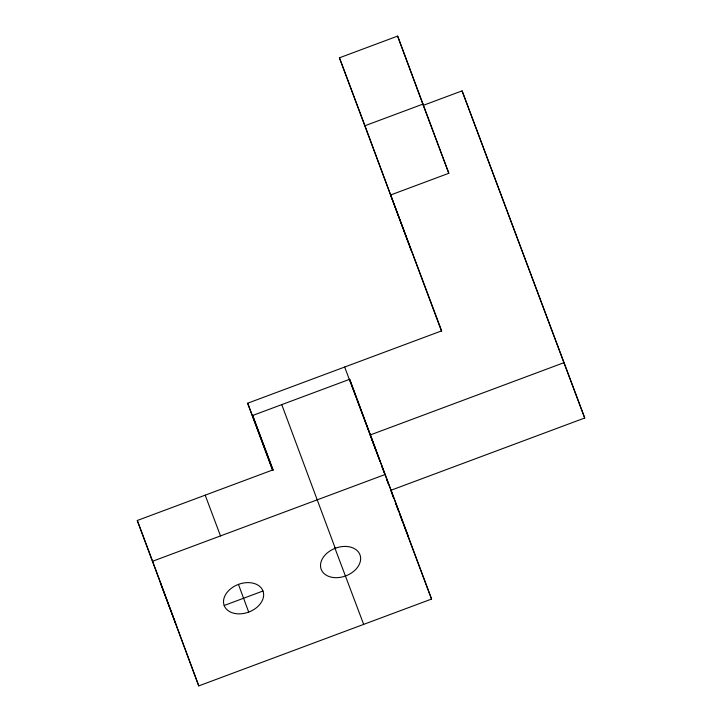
<?xml version="1.0" encoding="UTF-8"?>
<svg xmlns="http://www.w3.org/2000/svg" width="722" height="722" viewBox="0 0 722 722"><rect width="100%" height="100%" fill="white"/><g stroke="black" fill="none" stroke-linecap="round" stroke-linejoin="round"><path stroke-width="1.08" d="M441.602 331.488L339.43 57.814L397.632 36.1L448.813 173.28L390.602 194.994L441.674 330.847L247.664 403.219L272.501 470.121M339.43 57.814L364.962 125.736L423.164 104.031M397.632 36.1L423.272 105.349L462.08 90.873L584.721 417.993L390.71 490.364M252.655 415.484L349.665 379.303L431.566 599.052L198.758 685.9L137.279 520.49L273.078 469.832L252.655 415.484L272.997 470.419M379.88 461.096L370.196 434.969L564.207 362.588M137.279 520.49L152.595 561.247L385.404 474.399M224.181 605.478L262.979 591.002A20.703 14.765 -20.6 0 0 229.434 589.865A20.703 14.765 -20.6 0 0 238.323 613.853A20.703 14.765 -20.6 0 0 262.979 591.002M363.662 624.386L334.791 547.808M584.721 417.993L462.08 90.873M423.272 105.349L448.813 173.28M344.665 367.038L356.054 397.344M356.839 399.437L369.808 433.922M370.196 434.969L408.49 536.726M391.107 491.42L393.49 497.756M395.475 503.026L398.643 511.474M399.437 513.577L403.011 523.08M403.806 525.192L431.566 599.052M281.76 404.627L335.261 548.287M247.664 403.219L272.799 470.103M205.183 495.157L220.499 535.914M160.356 582.816L175.672 623.573M364.962 125.736L411.125 250.39M349.665 379.303L375.305 448.552M381.424 465.275L384.131 472.594M386.46 478.867L388.391 484.092M238.45 584.396L248.711 612.094M152.595 561.247L198.758 685.9M335.766 548.088L334.755 548.476A20.703 14.765 -20.6 0 0 326.615 575.407A20.703 14.765 -20.6 0 0 359.953 562.691A20.703 14.765 -20.6 0 0 335.766 548.088"/></g></svg>
